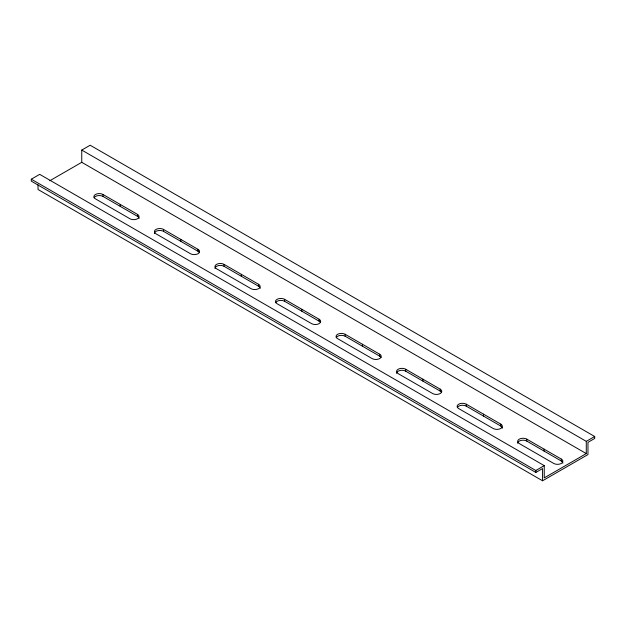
<?xml version="1.0" encoding="UTF-8"?>
<svg xmlns="http://www.w3.org/2000/svg" width="626" height="626" viewBox="0 0 626 626"><rect width="100%" height="100%" fill="white"/><g stroke="black" fill="none" stroke-linecap="round" stroke-linejoin="round"><path stroke-width="0.94" d="M81.756 150.068L90.16 145.216L594.7 436.51L594.7 438.466L587.971 442.355L587.971 454.57L542.562 480.784L542.562 468.569L535.84 472.45L31.3 181.157L31.3 179.2L39.712 174.349L544.244 465.634L544.244 477.873L586.288 453.6L586.288 441.361L81.756 150.068L81.756 162.306L586.288 453.6M49.798 180.757L81.756 162.306M31.3 179.2L535.84 470.494L544.244 465.634M586.288 441.361L594.7 436.51M103.008 194.483L137.485 214.389A5.352 3.091 0 0 1 137.485 218.756A5.352 3.091 0 0 1 129.918 218.756L95.442 198.849A5.352 3.091 0 0 1 95.442 194.483A5.352 3.091 0 0 1 103.008 194.483L103.008 196.423L137.485 216.33A5.352 3.091 0 0 1 139.058 218.513M163.55 229.437L198.027 249.344A5.352 3.091 0 0 1 198.027 253.71A5.352 3.091 0 0 1 190.46 253.71L155.984 233.803A5.352 3.091 0 0 1 155.984 229.437A5.352 3.091 0 0 1 163.55 229.437L163.55 231.377L198.027 251.284A5.352 3.091 0 0 1 199.412 252.669M224.1 264.391L258.577 284.298A5.352 3.091 0 0 1 258.577 288.664A5.352 3.091 0 0 1 251.003 288.664L216.526 268.757A5.352 3.091 0 0 1 216.526 264.391A5.352 3.091 0 0 1 224.1 264.391L224.1 266.332L258.577 286.238A5.352 3.091 0 0 1 260.142 288.422M284.642 299.345L319.119 319.252A5.352 3.091 0 0 1 319.119 323.619A5.352 3.091 0 0 1 311.552 323.619L277.068 303.712A5.352 3.091 0 0 1 277.068 299.345A5.352 3.091 0 0 1 284.642 299.345L284.642 301.286L319.119 321.193A5.352 3.091 0 0 1 320.504 322.578M345.184 334.3L379.661 354.206A5.352 3.091 0 0 1 379.661 358.573A5.352 3.091 0 0 1 372.094 358.573L337.617 338.666A5.352 3.091 0 0 1 337.617 334.3A5.352 3.091 0 0 1 345.184 334.3L345.184 336.24L379.661 356.147A5.352 3.091 0 0 1 381.046 357.532M405.726 369.254L440.203 389.161A5.352 3.091 0 0 1 440.203 393.527A5.352 3.091 0 0 1 432.636 393.527L398.159 373.628A5.352 3.091 0 0 1 398.159 369.254A5.352 3.091 0 0 1 405.726 369.254L405.726 371.195L440.203 391.101A5.352 3.091 0 0 1 441.588 392.486M466.276 404.208L500.753 424.115A5.352 3.091 0 0 1 500.753 428.481A5.352 3.091 0 0 1 493.178 428.481L458.702 408.582A5.352 3.091 0 0 1 458.702 404.208A5.352 3.091 0 0 1 466.276 404.208L466.276 406.149L500.753 426.056A5.352 3.091 0 0 1 502.318 428.239M526.818 439.162L561.295 459.069A5.352 3.091 0 0 1 561.295 463.436A5.352 3.091 0 0 1 553.72 463.436L519.244 443.537A5.352 3.091 0 0 1 519.244 439.162A5.352 3.091 0 0 1 526.818 439.162L526.818 441.103L561.295 461.01A5.352 3.091 0 0 1 562.86 463.193M542.562 480.784L38.029 189.49L38.029 184.795M561.295 459.069L561.295 461.01M544.057 449.116L544.057 451.056M535.84 470.494L535.84 472.45M500.753 424.115L500.753 426.056M483.515 414.162L483.515 416.102M440.203 389.161L440.203 391.101M422.965 379.207L422.965 381.148M379.661 354.206L379.661 356.147M362.423 344.253L362.423 346.194M319.119 319.252L319.119 321.193M301.881 309.299L301.881 311.239M258.577 284.298L258.577 286.238M241.339 274.344L241.339 276.285M198.027 249.344L198.027 251.284M180.789 239.39L180.789 241.331M137.485 214.389L137.485 216.33M120.247 204.436L120.247 206.377M517.679 443.294A5.352 3.091 0 0 1 520.981 440.438A5.352 3.091 0 0 1 526.818 441.103M154.419 233.561A5.352 3.091 0 0 1 157.721 230.704A5.352 3.091 0 0 1 163.55 231.377M336.232 337.625A5.352 3.091 0 0 1 345.184 336.24M214.961 268.515A5.352 3.091 0 0 1 218.263 265.659A5.352 3.091 0 0 1 224.1 266.332M94.056 197.808A5.352 3.091 0 0 1 103.008 196.423M275.683 302.671A5.352 3.091 0 0 1 284.642 301.286M396.594 373.378A5.352 3.091 0 0 1 399.897 370.529A5.352 3.091 0 0 1 405.726 371.195M457.316 407.534A5.352 3.091 0 0 1 466.276 406.149"/></g></svg>
